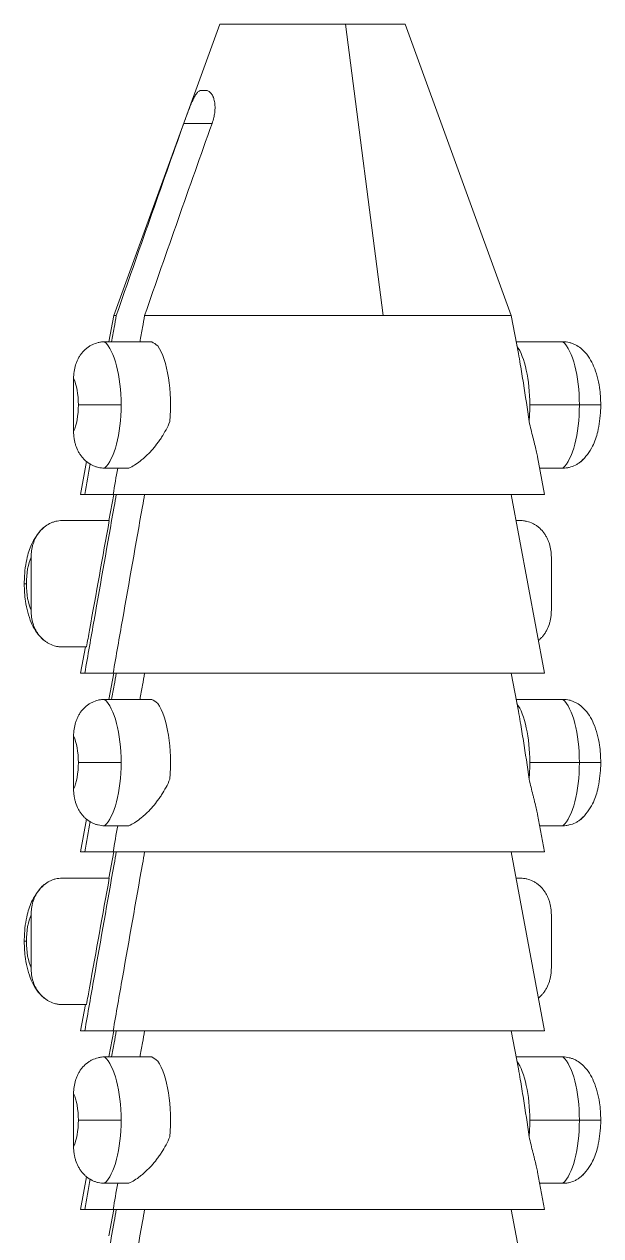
# Model space of a CAD drawing. Header units: millimetres. Extents: x 2433 to 4809, y -10272 to -6912.
# Drawn here: x 3172.56 to 3181.26, y -7161.24 to -7142.94 of the extents above; entities that cross this region are included whole.
import ezdxf

# ---------------------------------------------------------------- set-up
doc = ezdxf.new("R2010")
doc.units = ezdxf.units.MM

msp = doc.modelspace()

# ---------------------------------------------------------------- linework, layer by layer
at = {"linetype": 'Continuous', "lineweight": 18, "extrusion": (-1.22465e-16, -1, 0)}
for p, q in [((3175.507, -7142.942), (3173.907, -7147.342)), ((3177.405, -7142.942), (3175.507, -7142.942)), ((3177.405, -7142.942), (3178.307, -7142.942)), ((3179.907, -7147.342), (3178.307, -7142.942)), ((3175.226, -7143.942), (3175.297, -7143.942)), ((3173.907, -7147.342), (3173.833, -7147.738)), ((3173.946, -7147.342), (3173.907, -7147.342)), ((3177.975, -7147.342), (3174.374, -7147.342)), ((3177.975, -7147.342), (3179.907, -7147.342)), ((3180.013, -7147.917), (3179.907, -7147.342)), ((3173.77, -7147.738), (3174.481, -7147.738)), ((3180.685, -7147.738), (3179.98, -7147.738)), ((3173.302, -7149.092), (3173.302, -7148.292)), ((3173.499, -7149.547), (3173.407, -7150.042)), ((3180.407, -7150.042), (3180.302, -7149.476)), ((3173.77, -7149.646), (3174.137, -7149.646)), ((3180.685, -7149.646), (3180.333, -7149.646)), ((3173.471, -7150.042), (3173.407, -7150.042)), ((3173.471, -7150.042), (3173.898, -7150.042)), ((3173.907, -7150.042), (3173.833, -7150.438)), ((3180.407, -7150.042), (3173.898, -7150.042)), ((3180.407, -7152.742), (3179.907, -7150.042)), ((3173.129, -7150.438), (3173.84, -7150.438)), ((3180.044, -7150.438), (3179.98, -7150.438)), ((3172.662, -7150.992), (3172.662, -7151.792)), ((3180.511, -7150.992), (3180.511, -7151.792)), ((3173.129, -7152.346), (3173.497, -7152.346)), ((3173.48, -7152.346), (3173.407, -7152.742)), ((3173.471, -7152.742), (3173.407, -7152.742)), ((3173.471, -7152.742), (3173.898, -7152.742)), ((3173.907, -7152.742), (3173.833, -7153.138)), ((3180.407, -7152.742), (3173.898, -7152.742)), ((3180.013, -7153.317), (3179.907, -7152.742)), ((3173.77, -7153.138), (3174.481, -7153.138)), ((3180.685, -7153.138), (3179.98, -7153.138)), ((3173.302, -7154.492), (3173.302, -7153.692)), ((3173.499, -7154.947), (3173.407, -7155.442)), ((3180.407, -7155.442), (3180.302, -7154.876)), ((3173.77, -7155.046), (3174.137, -7155.046)), ((3180.685, -7155.046), (3180.333, -7155.046)), ((3173.471, -7155.442), (3173.407, -7155.442)), ((3173.471, -7155.442), (3173.898, -7155.442)), ((3173.907, -7155.442), (3173.833, -7155.838)), ((3180.407, -7155.442), (3173.898, -7155.442)), ((3180.407, -7158.142), (3179.907, -7155.442)), ((3173.129, -7155.838), (3173.84, -7155.838)), ((3180.044, -7155.838), (3179.98, -7155.838)), ((3172.662, -7156.392), (3172.662, -7157.192)), ((3180.511, -7156.392), (3180.511, -7157.192)), ((3173.129, -7157.746), (3173.497, -7157.746)), ((3173.48, -7157.746), (3173.407, -7158.142)), ((3173.471, -7158.142), (3173.407, -7158.142)), ((3173.471, -7158.142), (3173.898, -7158.142)), ((3173.907, -7158.142), (3173.833, -7158.538)), ((3180.407, -7158.142), (3173.898, -7158.142)), ((3180.013, -7158.717), (3179.907, -7158.142)), ((3173.77, -7158.538), (3174.481, -7158.538)), ((3180.685, -7158.538), (3179.98, -7158.538)), ((3173.302, -7159.892), (3173.302, -7159.092)), ((3180.407, -7160.842), (3180.302, -7160.276)), ((3173.499, -7160.347), (3173.407, -7160.842)), ((3173.77, -7160.446), (3174.137, -7160.446)), ((3180.685, -7160.446), (3180.333, -7160.446)), ((3173.471, -7160.842), (3173.407, -7160.842)), ((3173.471, -7160.842), (3173.898, -7160.842)), ((3173.907, -7160.842), (3173.833, -7161.238)), ((3180.407, -7160.842), (3173.898, -7160.842)), ((3180.407, -7163.542), (3179.907, -7160.842))]:
    msp.add_line(p, q, dxfattribs=at)
at = {"linetype": 'Continuous', "lineweight": 13, "extrusion": (-1.22465e-16, -1, 0)}
for p, q in [((3177.405, -7142.942), (3177.975, -7147.342)), ((3174.964, -7144.442), (3175.391, -7144.442)), ((3174.019, -7148.692), (3173.374, -7148.692)), ((3180.934, -7148.692), (3180.186, -7148.692)), ((3180.934, -7148.692), (3181.256, -7148.692)), ((3172.558, -7151.392), (3172.59, -7151.392)), ((3174.019, -7154.092), (3173.374, -7154.092)), ((3180.934, -7154.092), (3180.186, -7154.092)), ((3180.934, -7154.092), (3181.256, -7154.092)), ((3172.558, -7156.792), (3172.59, -7156.792)), ((3174.019, -7159.492), (3173.374, -7159.492)), ((3180.934, -7159.492), (3180.186, -7159.492)), ((3180.934, -7159.492), (3181.256, -7159.492))]:
    msp.add_line(p, q, dxfattribs=at)
at = {"linetype": 'Continuous', "lineweight": 13}
for centre, major_axis, start_param, end_param in [((3173.663, -7148.692), (0, 1), 4.712389, 5.978493), ((3180.578, -7148.692), (0, -1), 1.570796, 2.8369), ((3173.196, -7148.692), (0, -0.5), 1.570796, 2.498092), ((3173.196, -7148.692), (0, -0.5), 0.643501, 1.570796), ((3173.663, -7148.692), (0, 1), 3.446285, 4.712389), ((3180.578, -7148.692), (0, -1), 0.304693, 1.570796), ((3172.768, -7151.392), (0, -0.5), 3.785094, 4.712389), ((3172.768, -7151.392), (0, -0.5), 4.712389, 5.639684), ((3173.663, -7154.092), (0, 1), 4.712389, 5.978493), ((3180.578, -7154.092), (0, -1), 1.570796, 2.8369), ((3173.196, -7154.092), (0, -0.5), 1.570796, 2.498092), ((3173.196, -7154.092), (0, -0.5), 0.643501, 1.570796), ((3173.663, -7154.092), (0, 1), 3.446285, 4.712389), ((3180.578, -7154.092), (0, -1), 0.304693, 1.570796), ((3172.768, -7156.792), (0, -0.5), 3.785094, 4.712389), ((3172.768, -7156.792), (0, -0.5), 4.712389, 5.639684), ((3173.663, -7159.492), (0, 1), 4.712389, 5.978493), ((3180.578, -7159.492), (0, -1), 1.570796, 2.8369), ((3173.196, -7159.492), (0, -0.5), 1.570796, 2.498092), ((3173.196, -7159.492), (0, -0.5), 0.643501, 1.570796), ((3173.663, -7159.492), (0, 1), 3.446285, 4.712389), ((3180.578, -7159.492), (0, -1), 0.304693, 1.570796)]:
    msp.add_ellipse(centre, major_axis=major_axis, ratio=0.355976, start_param=start_param, end_param=end_param, dxfattribs=at)
at = {"linetype": 'Continuous', "lineweight": 18}
for centre, start_param, end_param in [((3174.41, -7148.692), 4.457766, 5.814651), ((3179.83, -7148.692), 4.712389, 5.814651), ((3179.83, -7148.692), 4.457766, 4.712389), ((3174.41, -7154.092), 4.457766, 5.814651), ((3179.83, -7154.092), 4.712389, 5.814651), ((3179.83, -7154.092), 4.457766, 4.712389), ((3174.41, -7159.492), 4.457766, 5.814651), ((3179.83, -7159.492), 4.712389, 5.814651), ((3179.83, -7159.492), 4.457766, 4.712389)]:
    msp.add_ellipse(centre, major_axis=(0, 1), ratio=0.355976, start_param=start_param, end_param=end_param, dxfattribs=at)
for points, knots in [([(3174.964, -7144.442), (3174.975, -7144.411), (3174.986, -7144.38), (3175.003, -7144.333), (3175.009, -7144.318), (3175.021, -7144.287), (3175.026, -7144.272), (3175.044, -7144.227), (3175.055, -7144.198), (3175.072, -7144.157), (3175.077, -7144.143), (3175.088, -7144.117), (3175.094, -7144.105), (3175.11, -7144.07), (3175.121, -7144.048), (3175.134, -7144.025), (3175.137, -7144.02), (3175.142, -7144.011), (3175.15, -7143.999), (3175.163, -7143.981), (3175.174, -7143.97), (3175.184, -7143.96), (3175.19, -7143.956), (3175.205, -7143.946), (3175.216, -7143.942), (3175.226, -7143.942)], [0, 0, 0, 0, 0.125, 0.125, 0.1875, 0.1875, 0.25, 0.25, 0.375, 0.375, 0.4375, 0.4375, 0.5, 0.5, 0.625, 0.625, 0.65625, 0.65625, 0.6875, 0.75, 0.8125, 0.8125, 0.875, 0.875, 1, 1, 1, 1]), ([(3175.297, -7143.942), (3175.311, -7143.942), (3175.324, -7143.946), (3175.343, -7143.956), (3175.349, -7143.96), (3175.361, -7143.969), (3175.367, -7143.975), (3175.384, -7143.994), (3175.394, -7144.01), (3175.405, -7144.034), (3175.408, -7144.038), (3175.412, -7144.048), (3175.414, -7144.054), (3175.419, -7144.07), (3175.422, -7144.081), (3175.431, -7144.116), (3175.434, -7144.142), (3175.437, -7144.198), (3175.437, -7144.226), (3175.432, -7144.271), (3175.43, -7144.286), (3175.425, -7144.317), (3175.422, -7144.333), (3175.411, -7144.38), (3175.402, -7144.411), (3175.391, -7144.442)], [0, 0, 0, 0, 0.125, 0.125, 0.1875, 0.1875, 0.25, 0.25, 0.375, 0.375, 0.40625, 0.40625, 0.4375, 0.4375, 0.5, 0.5, 0.625, 0.625, 0.75, 0.75, 0.8125, 0.8125, 0.875, 0.875, 1, 1, 1, 1]), ([(3174.964, -7144.442), (3174.792, -7144.925), (3174.621, -7145.408), (3174.283, -7146.375), (3174.114, -7146.858), (3173.946, -7147.342)], [0, 0, 0, 0, 0.5, 0.5, 1, 1, 1, 1]), ([(3175.391, -7144.442), (3175.219, -7144.925), (3175.048, -7145.408), (3174.71, -7146.375), (3174.541, -7146.858), (3174.374, -7147.342)], [0, 0, 0, 0, 0.5, 0.5, 1, 1, 1, 1]), ([(3173.946, -7147.342), (3173.936, -7147.403), (3173.925, -7147.464), (3173.902, -7147.596), (3173.889, -7147.667), (3173.876, -7147.738)], [0, 0, 0, 0, 0.459752, 0.459752, 1, 1, 1, 1]), ([(3174.374, -7147.342), (3174.363, -7147.403), (3174.352, -7147.464), (3174.329, -7147.596), (3174.316, -7147.667), (3174.304, -7147.738)], [0, 0, 0, 0, 0.459752, 0.459752, 1, 1, 1, 1]), ([(3173.302, -7148.292), (3173.302, -7148.223), (3173.311, -7148.154), (3173.337, -7148.072), (3173.343, -7148.056), (3173.356, -7148.024), (3173.37, -7147.993), (3173.387, -7147.964), (3173.401, -7147.942), (3173.406, -7147.935), (3173.416, -7147.922), (3173.421, -7147.915), (3173.448, -7147.882), (3173.472, -7147.858), (3173.51, -7147.827), (3173.524, -7147.817), (3173.544, -7147.803), (3173.552, -7147.799), (3173.566, -7147.791), (3173.573, -7147.787), (3173.61, -7147.769), (3173.641, -7147.758), (3173.688, -7147.746), (3173.704, -7147.743), (3173.737, -7147.739), (3173.753, -7147.738), (3173.77, -7147.738)], [0, 0, 0, 0, 0.25, 0.25, 0.3125, 0.3125, 0.375, 0.4375, 0.4375, 0.46875, 0.46875, 0.5, 0.5, 0.625, 0.625, 0.6875, 0.6875, 0.71875, 0.71875, 0.75, 0.75, 0.875, 0.875, 0.9375, 0.9375, 1, 1, 1, 1]), ([(3180.685, -7147.738), (3180.718, -7147.738), (3180.75, -7147.742), (3180.797, -7147.753), (3180.813, -7147.758), (3180.843, -7147.769), (3180.859, -7147.776), (3180.903, -7147.798), (3180.93, -7147.815), (3180.959, -7147.839), (3180.962, -7147.841), (3180.965, -7147.844)], [0, 0, 0, 0, 0.321117, 0.321117, 0.481676, 0.481676, 0.642235, 0.642235, 0.963352, 0.963352, 1, 1, 1, 1]), ([(3181.256, -7148.692), (3181.256, -7148.601), (3181.241, -7148.395), (3181.169, -7148.114), (3181.054, -7147.926), (3180.971, -7147.848), (3180.956, -7147.835)], [0, 0, 0, 0, 0.265683, 0.628412, 0.938194, 1, 1, 1, 1]), ([(3180.013, -7147.914), (3180.023, -7147.969), (3180.033, -7148.024), (3180.059, -7148.174), (3180.074, -7148.269), (3180.12, -7148.555), (3180.148, -7148.749), (3180.175, -7148.944)], [0, 0, 0, 0, 0.164651, 0.164651, 0.4431, 0.4431, 1, 1, 1, 1]), ([(3180.956, -7149.55), (3181.03, -7149.479), (3181.136, -7149.339), (3181.224, -7149.076), (3181.253, -7148.856), (3181.256, -7148.718), (3181.256, -7148.692)], [0, 0, 0, 0, 0.327084, 0.583022, 0.924325, 1, 1, 1, 1]), ([(3174.755, -7148.944), (3174.737, -7148.986), (3174.718, -7149.027), (3174.676, -7149.105), (3174.654, -7149.143), (3174.618, -7149.198), (3174.606, -7149.215), (3174.581, -7149.251), (3174.568, -7149.268), (3174.53, -7149.319), (3174.503, -7149.35), (3174.449, -7149.411), (3174.421, -7149.439), (3174.379, -7149.478), (3174.364, -7149.491), (3174.336, -7149.516), (3174.321, -7149.528), (3174.278, -7149.562), (3174.25, -7149.582), (3174.193, -7149.618), (3174.165, -7149.633), (3174.137, -7149.646)], [0, 0, 0, 0, 0.125, 0.125, 0.25, 0.25, 0.3125, 0.3125, 0.375, 0.375, 0.5, 0.5, 0.625, 0.625, 0.6875, 0.6875, 0.75, 0.75, 0.875, 0.875, 1, 1, 1, 1]), ([(3180.175, -7148.944), (3180.185, -7148.986), (3180.195, -7149.027), (3180.214, -7149.105), (3180.223, -7149.143), (3180.237, -7149.198), (3180.242, -7149.215), (3180.25, -7149.251), (3180.255, -7149.268), (3180.267, -7149.319), (3180.275, -7149.35), (3180.288, -7149.411), (3180.295, -7149.439), (3180.301, -7149.471), (3180.302, -7149.477), (3180.303, -7149.482)], [0, 0, 0, 0, 0.191612, 0.191612, 0.383225, 0.383225, 0.479031, 0.479031, 0.574837, 0.574837, 0.766449, 0.766449, 0.958061, 0.958061, 1, 1, 1, 1]), ([(3173.77, -7149.646), (3173.737, -7149.646), (3173.705, -7149.643), (3173.657, -7149.631), (3173.642, -7149.627), (3173.611, -7149.615), (3173.596, -7149.609), (3173.552, -7149.587), (3173.524, -7149.569), (3173.492, -7149.543), (3173.485, -7149.538), (3173.473, -7149.526), (3173.455, -7149.509), (3173.427, -7149.478), (3173.407, -7149.451), (3173.388, -7149.422), (3173.379, -7149.407), (3173.355, -7149.362), (3173.342, -7149.33), (3173.327, -7149.281), (3173.322, -7149.264), (3173.315, -7149.23), (3173.312, -7149.213), (3173.305, -7149.162), (3173.302, -7149.127), (3173.302, -7149.092)], [0, 0, 0, 0, 0.125, 0.125, 0.1875, 0.1875, 0.25, 0.25, 0.375, 0.375, 0.40625, 0.40625, 0.4375, 0.5, 0.5625, 0.5625, 0.625, 0.625, 0.75, 0.75, 0.8125, 0.8125, 0.875, 0.875, 1, 1, 1, 1]), ([(3180.996, -7149.512), (3180.983, -7149.525), (3180.971, -7149.537), (3180.944, -7149.558), (3180.931, -7149.568), (3180.91, -7149.581), (3180.903, -7149.586), (3180.888, -7149.594), (3180.881, -7149.598), (3180.844, -7149.616), (3180.814, -7149.627), (3180.766, -7149.639), (3180.75, -7149.642), (3180.718, -7149.645), (3180.701, -7149.646), (3180.685, -7149.646)], [0, 0, 0, 0, 0.148816, 0.148816, 0.29068, 0.29068, 0.361612, 0.361612, 0.432544, 0.432544, 0.716272, 0.716272, 0.858136, 0.858136, 1, 1, 1, 1]), ([(3173.946, -7150.042), (3173.936, -7150.103), (3173.925, -7150.164), (3173.813, -7150.796), (3173.713, -7151.368), (3173.565, -7152.207), (3173.518, -7152.475), (3173.471, -7152.742)], [0, 0, 0, 0, 0.067447, 0.067447, 0.702741, 0.702741, 1, 1, 1, 1]), ([(3174.374, -7150.042), (3174.363, -7150.103), (3174.352, -7150.164), (3174.24, -7150.796), (3174.14, -7151.368), (3173.992, -7152.207), (3173.945, -7152.475), (3173.898, -7152.742)], [0, 0, 0, 0, 0.067447, 0.067447, 0.702741, 0.702741, 1, 1, 1, 1]), ([(3173.129, -7150.438), (3173.096, -7150.438), (3173.064, -7150.442), (3173.017, -7150.453), (3173.001, -7150.458), (3172.97, -7150.469), (3172.955, -7150.476), (3172.911, -7150.498), (3172.883, -7150.515), (3172.851, -7150.542), (3172.844, -7150.547), (3172.832, -7150.558), (3172.814, -7150.576), (3172.786, -7150.607), (3172.766, -7150.634), (3172.747, -7150.663), (3172.738, -7150.677), (3172.715, -7150.723), (3172.702, -7150.754), (3172.686, -7150.804), (3172.682, -7150.821), (3172.674, -7150.855), (3172.671, -7150.872), (3172.664, -7150.923), (3172.662, -7150.958), (3172.662, -7150.992)], [0, 0, 0, 0, 0.125, 0.125, 0.1875, 0.1875, 0.25, 0.25, 0.375, 0.375, 0.40625, 0.40625, 0.4375, 0.5, 0.5625, 0.5625, 0.625, 0.625, 0.75, 0.75, 0.8125, 0.8125, 0.875, 0.875, 1, 1, 1, 1]), ([(3173.84, -7150.438), (3173.741, -7150.989), (3173.641, -7151.541), (3173.527, -7152.177), (3173.512, -7152.261), (3173.497, -7152.346)], [0, 0, 0, 0, 0.866606, 0.866606, 1, 1, 1, 1]), ([(3180.511, -7150.992), (3180.511, -7150.923), (3180.503, -7150.854), (3180.477, -7150.772), (3180.471, -7150.756), (3180.458, -7150.724), (3180.443, -7150.693), (3180.426, -7150.664), (3180.412, -7150.642), (3180.407, -7150.635), (3180.397, -7150.622), (3180.392, -7150.615), (3180.366, -7150.582), (3180.342, -7150.558), (3180.303, -7150.527), (3180.29, -7150.517), (3180.269, -7150.503), (3180.262, -7150.499), (3180.248, -7150.491), (3180.24, -7150.487), (3180.204, -7150.469), (3180.173, -7150.458), (3180.125, -7150.446), (3180.109, -7150.443), (3180.077, -7150.439), (3180.06, -7150.438), (3180.044, -7150.438)], [0, 0, 0, 0, 0.25, 0.25, 0.3125, 0.3125, 0.375, 0.4375, 0.4375, 0.46875, 0.46875, 0.5, 0.5, 0.625, 0.625, 0.6875, 0.6875, 0.71875, 0.71875, 0.75, 0.75, 0.875, 0.875, 0.9375, 0.9375, 1, 1, 1, 1]), ([(3172.857, -7150.535), (3172.784, -7150.606), (3172.677, -7150.746), (3172.59, -7151.009), (3172.56, -7151.229), (3172.558, -7151.367), (3172.558, -7151.392)], [0, 0, 0, 0, 0.327084, 0.583022, 0.924325, 1, 1, 1, 1]), ([(3172.558, -7151.392), (3172.557, -7151.483), (3172.573, -7151.69), (3172.644, -7151.971), (3172.76, -7152.159), (3172.843, -7152.237), (3172.857, -7152.25)], [0, 0, 0, 0, 0.265683, 0.628412, 0.938194, 1, 1, 1, 1]), ([(3172.662, -7151.792), (3172.662, -7151.862), (3172.67, -7151.93), (3172.696, -7152.013), (3172.702, -7152.029), (3172.715, -7152.061), (3172.729, -7152.092), (3172.747, -7152.121), (3172.761, -7152.143), (3172.765, -7152.15), (3172.775, -7152.163), (3172.781, -7152.17), (3172.807, -7152.203), (3172.831, -7152.227), (3172.869, -7152.258), (3172.883, -7152.268), (3172.904, -7152.281), (3172.911, -7152.286), (3172.925, -7152.294), (3172.933, -7152.298), (3172.969, -7152.316), (3173, -7152.327), (3173.047, -7152.339), (3173.064, -7152.342), (3173.096, -7152.345), (3173.112, -7152.346), (3173.129, -7152.346)], [0, 0, 0, 0, 0.25, 0.25, 0.3125, 0.3125, 0.375, 0.4375, 0.4375, 0.46875, 0.46875, 0.5, 0.5, 0.625, 0.625, 0.6875, 0.6875, 0.71875, 0.71875, 0.75, 0.75, 0.875, 0.875, 0.9375, 0.9375, 1, 1, 1, 1]), ([(3180.316, -7152.248), (3180.322, -7152.243), (3180.329, -7152.237), (3180.341, -7152.226), (3180.359, -7152.209), (3180.387, -7152.178), (3180.407, -7152.151), (3180.426, -7152.122), (3180.434, -7152.107), (3180.458, -7152.062), (3180.471, -7152.03), (3180.487, -7151.981), (3180.491, -7151.964), (3180.499, -7151.93), (3180.502, -7151.913), (3180.509, -7151.862), (3180.511, -7151.827), (3180.511, -7151.792)], [0, 0, 0, 0, 0.048883, 0.048883, 0.098942, 0.199059, 0.299177, 0.299177, 0.399294, 0.399294, 0.59953, 0.59953, 0.699647, 0.699647, 0.799765, 0.799765, 1, 1, 1, 1]), ([(3173.946, -7152.742), (3173.936, -7152.803), (3173.925, -7152.864), (3173.902, -7152.996), (3173.889, -7153.067), (3173.876, -7153.138)], [0, 0, 0, 0, 0.459752, 0.459752, 1, 1, 1, 1]), ([(3174.374, -7152.742), (3174.363, -7152.803), (3174.352, -7152.864), (3174.329, -7152.996), (3174.316, -7153.067), (3174.304, -7153.138)], [0, 0, 0, 0, 0.459752, 0.459752, 1, 1, 1, 1]), ([(3173.302, -7153.692), (3173.302, -7153.623), (3173.311, -7153.554), (3173.337, -7153.472), (3173.343, -7153.456), (3173.356, -7153.424), (3173.37, -7153.393), (3173.387, -7153.364), (3173.401, -7153.342), (3173.406, -7153.335), (3173.416, -7153.322), (3173.421, -7153.315), (3173.448, -7153.282), (3173.472, -7153.258), (3173.51, -7153.227), (3173.524, -7153.217), (3173.544, -7153.203), (3173.552, -7153.199), (3173.566, -7153.191), (3173.573, -7153.187), (3173.61, -7153.169), (3173.641, -7153.158), (3173.688, -7153.146), (3173.704, -7153.143), (3173.737, -7153.139), (3173.753, -7153.138), (3173.77, -7153.138)], [0, 0, 0, 0, 0.25, 0.25, 0.3125, 0.3125, 0.375, 0.4375, 0.4375, 0.46875, 0.46875, 0.5, 0.5, 0.625, 0.625, 0.6875, 0.6875, 0.71875, 0.71875, 0.75, 0.75, 0.875, 0.875, 0.9375, 0.9375, 1, 1, 1, 1]), ([(3180.685, -7153.138), (3180.718, -7153.138), (3180.75, -7153.142), (3180.797, -7153.153), (3180.813, -7153.158), (3180.843, -7153.169), (3180.859, -7153.176), (3180.903, -7153.198), (3180.93, -7153.215), (3180.959, -7153.239), (3180.962, -7153.241), (3180.965, -7153.244)], [0, 0, 0, 0, 0.321117, 0.321117, 0.481676, 0.481676, 0.642235, 0.642235, 0.963352, 0.963352, 1, 1, 1, 1]), ([(3180.013, -7153.314), (3180.023, -7153.369), (3180.033, -7153.424), (3180.059, -7153.574), (3180.074, -7153.669), (3180.12, -7153.955), (3180.148, -7154.149), (3180.175, -7154.344)], [0, 0, 0, 0, 0.164651, 0.164651, 0.4431, 0.4431, 1, 1, 1, 1]), ([(3181.256, -7154.092), (3181.256, -7154.001), (3181.241, -7153.795), (3181.169, -7153.514), (3181.054, -7153.326), (3180.971, -7153.248), (3180.956, -7153.235)], [0, 0, 0, 0, 0.265683, 0.628412, 0.938194, 1, 1, 1, 1]), ([(3180.956, -7154.95), (3181.03, -7154.879), (3181.136, -7154.739), (3181.224, -7154.476), (3181.253, -7154.256), (3181.256, -7154.118), (3181.256, -7154.092)], [0, 0, 0, 0, 0.327084, 0.583022, 0.924325, 1, 1, 1, 1]), ([(3174.755, -7154.344), (3174.737, -7154.386), (3174.718, -7154.427), (3174.676, -7154.505), (3174.654, -7154.543), (3174.618, -7154.598), (3174.606, -7154.615), (3174.581, -7154.651), (3174.568, -7154.668), (3174.53, -7154.719), (3174.503, -7154.75), (3174.449, -7154.811), (3174.421, -7154.839), (3174.379, -7154.878), (3174.364, -7154.891), (3174.336, -7154.916), (3174.321, -7154.928), (3174.278, -7154.962), (3174.25, -7154.982), (3174.193, -7155.018), (3174.165, -7155.033), (3174.137, -7155.046)], [0, 0, 0, 0, 0.125, 0.125, 0.25, 0.25, 0.3125, 0.3125, 0.375, 0.375, 0.5, 0.5, 0.625, 0.625, 0.6875, 0.6875, 0.75, 0.75, 0.875, 0.875, 1, 1, 1, 1]), ([(3180.175, -7154.344), (3180.185, -7154.386), (3180.195, -7154.427), (3180.214, -7154.505), (3180.223, -7154.543), (3180.237, -7154.598), (3180.242, -7154.615), (3180.25, -7154.651), (3180.255, -7154.668), (3180.267, -7154.719), (3180.275, -7154.75), (3180.288, -7154.811), (3180.295, -7154.839), (3180.301, -7154.871), (3180.302, -7154.877), (3180.303, -7154.882)], [0, 0, 0, 0, 0.191612, 0.191612, 0.383225, 0.383225, 0.479031, 0.479031, 0.574837, 0.574837, 0.766449, 0.766449, 0.958061, 0.958061, 1, 1, 1, 1]), ([(3173.77, -7155.046), (3173.737, -7155.046), (3173.705, -7155.043), (3173.657, -7155.031), (3173.642, -7155.027), (3173.611, -7155.015), (3173.596, -7155.009), (3173.552, -7154.987), (3173.524, -7154.969), (3173.492, -7154.943), (3173.485, -7154.938), (3173.473, -7154.926), (3173.455, -7154.909), (3173.427, -7154.878), (3173.407, -7154.851), (3173.388, -7154.822), (3173.379, -7154.807), (3173.355, -7154.762), (3173.342, -7154.73), (3173.327, -7154.681), (3173.322, -7154.664), (3173.315, -7154.63), (3173.312, -7154.613), (3173.305, -7154.562), (3173.302, -7154.527), (3173.302, -7154.492)], [0, 0, 0, 0, 0.125, 0.125, 0.1875, 0.1875, 0.25, 0.25, 0.375, 0.375, 0.40625, 0.40625, 0.4375, 0.5, 0.5625, 0.5625, 0.625, 0.625, 0.75, 0.75, 0.8125, 0.8125, 0.875, 0.875, 1, 1, 1, 1]), ([(3180.996, -7154.912), (3180.983, -7154.925), (3180.971, -7154.937), (3180.944, -7154.958), (3180.931, -7154.968), (3180.91, -7154.981), (3180.903, -7154.986), (3180.888, -7154.994), (3180.881, -7154.998), (3180.844, -7155.016), (3180.814, -7155.027), (3180.766, -7155.039), (3180.75, -7155.042), (3180.718, -7155.045), (3180.701, -7155.046), (3180.685, -7155.046)], [0, 0, 0, 0, 0.148816, 0.148816, 0.29068, 0.29068, 0.361612, 0.361612, 0.432544, 0.432544, 0.716272, 0.716272, 0.858136, 0.858136, 1, 1, 1, 1]), ([(3173.946, -7155.442), (3173.936, -7155.503), (3173.925, -7155.564), (3173.813, -7156.196), (3173.713, -7156.768), (3173.565, -7157.607), (3173.518, -7157.875), (3173.471, -7158.142)], [0, 0, 0, 0, 0.067447, 0.067447, 0.702741, 0.702741, 1, 1, 1, 1]), ([(3174.374, -7155.442), (3174.363, -7155.503), (3174.352, -7155.564), (3174.24, -7156.196), (3174.14, -7156.768), (3173.992, -7157.607), (3173.945, -7157.875), (3173.898, -7158.142)], [0, 0, 0, 0, 0.067447, 0.067447, 0.702741, 0.702741, 1, 1, 1, 1]), ([(3172.857, -7155.935), (3172.784, -7156.006), (3172.677, -7156.146), (3172.59, -7156.409), (3172.56, -7156.629), (3172.558, -7156.767), (3172.558, -7156.792)], [0, 0, 0, 0, 0.327084, 0.583022, 0.924325, 1, 1, 1, 1]), ([(3173.129, -7155.838), (3173.096, -7155.838), (3173.064, -7155.842), (3173.017, -7155.853), (3173.001, -7155.858), (3172.97, -7155.869), (3172.955, -7155.876), (3172.911, -7155.898), (3172.883, -7155.915), (3172.851, -7155.942), (3172.844, -7155.947), (3172.832, -7155.958), (3172.814, -7155.976), (3172.786, -7156.007), (3172.766, -7156.034), (3172.747, -7156.063), (3172.738, -7156.077), (3172.715, -7156.123), (3172.702, -7156.154), (3172.686, -7156.204), (3172.682, -7156.221), (3172.674, -7156.255), (3172.671, -7156.272), (3172.664, -7156.323), (3172.662, -7156.358), (3172.662, -7156.392)], [0, 0, 0, 0, 0.125, 0.125, 0.1875, 0.1875, 0.25, 0.25, 0.375, 0.375, 0.40625, 0.40625, 0.4375, 0.5, 0.5625, 0.5625, 0.625, 0.625, 0.75, 0.75, 0.8125, 0.8125, 0.875, 0.875, 1, 1, 1, 1]), ([(3173.84, -7155.838), (3173.741, -7156.389), (3173.641, -7156.941), (3173.527, -7157.577), (3173.512, -7157.661), (3173.497, -7157.746)], [0, 0, 0, 0, 0.866606, 0.866606, 1, 1, 1, 1]), ([(3180.511, -7156.392), (3180.511, -7156.323), (3180.503, -7156.254), (3180.477, -7156.172), (3180.471, -7156.156), (3180.458, -7156.124), (3180.443, -7156.093), (3180.426, -7156.064), (3180.412, -7156.042), (3180.407, -7156.035), (3180.397, -7156.022), (3180.392, -7156.015), (3180.366, -7155.982), (3180.342, -7155.958), (3180.303, -7155.927), (3180.29, -7155.917), (3180.269, -7155.903), (3180.262, -7155.899), (3180.248, -7155.891), (3180.24, -7155.887), (3180.204, -7155.869), (3180.173, -7155.858), (3180.125, -7155.846), (3180.109, -7155.843), (3180.077, -7155.839), (3180.06, -7155.838), (3180.044, -7155.838)], [0, 0, 0, 0, 0.25, 0.25, 0.3125, 0.3125, 0.375, 0.4375, 0.4375, 0.46875, 0.46875, 0.5, 0.5, 0.625, 0.625, 0.6875, 0.6875, 0.71875, 0.71875, 0.75, 0.75, 0.875, 0.875, 0.9375, 0.9375, 1, 1, 1, 1]), ([(3172.558, -7156.792), (3172.557, -7156.883), (3172.573, -7157.09), (3172.644, -7157.371), (3172.76, -7157.559), (3172.843, -7157.637), (3172.857, -7157.65)], [0, 0, 0, 0, 0.265683, 0.628412, 0.938194, 1, 1, 1, 1]), ([(3172.662, -7157.192), (3172.662, -7157.262), (3172.67, -7157.33), (3172.696, -7157.413), (3172.702, -7157.429), (3172.715, -7157.461), (3172.729, -7157.492), (3172.747, -7157.521), (3172.761, -7157.543), (3172.765, -7157.55), (3172.775, -7157.563), (3172.781, -7157.57), (3172.807, -7157.603), (3172.831, -7157.627), (3172.869, -7157.658), (3172.883, -7157.668), (3172.904, -7157.681), (3172.911, -7157.686), (3172.925, -7157.694), (3172.933, -7157.698), (3172.969, -7157.716), (3173, -7157.727), (3173.047, -7157.739), (3173.064, -7157.742), (3173.096, -7157.745), (3173.112, -7157.746), (3173.129, -7157.746)], [0, 0, 0, 0, 0.25, 0.25, 0.3125, 0.3125, 0.375, 0.4375, 0.4375, 0.46875, 0.46875, 0.5, 0.5, 0.625, 0.625, 0.6875, 0.6875, 0.71875, 0.71875, 0.75, 0.75, 0.875, 0.875, 0.9375, 0.9375, 1, 1, 1, 1]), ([(3180.316, -7157.648), (3180.322, -7157.643), (3180.329, -7157.637), (3180.341, -7157.626), (3180.359, -7157.609), (3180.387, -7157.578), (3180.407, -7157.551), (3180.426, -7157.522), (3180.434, -7157.507), (3180.458, -7157.462), (3180.471, -7157.43), (3180.487, -7157.381), (3180.491, -7157.364), (3180.499, -7157.33), (3180.502, -7157.313), (3180.509, -7157.262), (3180.511, -7157.227), (3180.511, -7157.192)], [0, 0, 0, 0, 0.048883, 0.048883, 0.098942, 0.199059, 0.299177, 0.299177, 0.399294, 0.399294, 0.59953, 0.59953, 0.699647, 0.699647, 0.799765, 0.799765, 1, 1, 1, 1]), ([(3173.946, -7158.142), (3173.936, -7158.203), (3173.925, -7158.264), (3173.902, -7158.396), (3173.889, -7158.467), (3173.876, -7158.538)], [0, 0, 0, 0, 0.459752, 0.459752, 1, 1, 1, 1]), ([(3174.374, -7158.142), (3174.363, -7158.203), (3174.352, -7158.264), (3174.329, -7158.396), (3174.316, -7158.467), (3174.304, -7158.538)], [0, 0, 0, 0, 0.459752, 0.459752, 1, 1, 1, 1]), ([(3173.302, -7159.092), (3173.302, -7159.023), (3173.311, -7158.954), (3173.337, -7158.872), (3173.343, -7158.856), (3173.356, -7158.824), (3173.37, -7158.793), (3173.387, -7158.764), (3173.401, -7158.742), (3173.406, -7158.735), (3173.416, -7158.722), (3173.421, -7158.715), (3173.448, -7158.682), (3173.472, -7158.658), (3173.51, -7158.627), (3173.524, -7158.617), (3173.544, -7158.603), (3173.552, -7158.599), (3173.566, -7158.591), (3173.573, -7158.587), (3173.61, -7158.569), (3173.641, -7158.558), (3173.688, -7158.546), (3173.704, -7158.543), (3173.737, -7158.539), (3173.753, -7158.538), (3173.77, -7158.538)], [0, 0, 0, 0, 0.25, 0.25, 0.3125, 0.3125, 0.375, 0.4375, 0.4375, 0.46875, 0.46875, 0.5, 0.5, 0.625, 0.625, 0.6875, 0.6875, 0.71875, 0.71875, 0.75, 0.75, 0.875, 0.875, 0.9375, 0.9375, 1, 1, 1, 1]), ([(3180.685, -7158.538), (3180.718, -7158.538), (3180.75, -7158.542), (3180.797, -7158.553), (3180.813, -7158.558), (3180.843, -7158.569), (3180.859, -7158.576), (3180.903, -7158.598), (3180.93, -7158.615), (3180.959, -7158.639), (3180.962, -7158.641), (3180.965, -7158.644)], [0, 0, 0, 0, 0.321117, 0.321117, 0.481676, 0.481676, 0.642235, 0.642235, 0.963352, 0.963352, 1, 1, 1, 1]), ([(3181.256, -7159.492), (3181.256, -7159.401), (3181.241, -7159.195), (3181.169, -7158.914), (3181.054, -7158.726), (3180.971, -7158.648), (3180.956, -7158.635)], [0, 0, 0, 0, 0.265683, 0.628412, 0.938194, 1, 1, 1, 1]), ([(3180.013, -7158.714), (3180.023, -7158.769), (3180.033, -7158.824), (3180.059, -7158.974), (3180.074, -7159.069), (3180.12, -7159.355), (3180.148, -7159.549), (3180.175, -7159.744)], [0, 0, 0, 0, 0.164651, 0.164651, 0.4431, 0.4431, 1, 1, 1, 1]), ([(3180.956, -7160.35), (3181.03, -7160.279), (3181.136, -7160.139), (3181.224, -7159.876), (3181.253, -7159.656), (3181.256, -7159.518), (3181.256, -7159.492)], [0, 0, 0, 0, 0.327084, 0.583022, 0.924325, 1, 1, 1, 1]), ([(3174.755, -7159.744), (3174.737, -7159.786), (3174.718, -7159.827), (3174.676, -7159.905), (3174.654, -7159.943), (3174.618, -7159.998), (3174.606, -7160.015), (3174.581, -7160.051), (3174.568, -7160.068), (3174.53, -7160.119), (3174.503, -7160.15), (3174.449, -7160.211), (3174.421, -7160.239), (3174.379, -7160.278), (3174.364, -7160.291), (3174.336, -7160.316), (3174.321, -7160.328), (3174.278, -7160.362), (3174.25, -7160.382), (3174.193, -7160.418), (3174.165, -7160.433), (3174.137, -7160.446)], [0, 0, 0, 0, 0.125, 0.125, 0.25, 0.25, 0.3125, 0.3125, 0.375, 0.375, 0.5, 0.5, 0.625, 0.625, 0.6875, 0.6875, 0.75, 0.75, 0.875, 0.875, 1, 1, 1, 1]), ([(3180.175, -7159.744), (3180.185, -7159.786), (3180.195, -7159.827), (3180.214, -7159.905), (3180.223, -7159.943), (3180.237, -7159.998), (3180.242, -7160.015), (3180.25, -7160.051), (3180.255, -7160.068), (3180.267, -7160.119), (3180.275, -7160.15), (3180.288, -7160.211), (3180.295, -7160.239), (3180.301, -7160.271), (3180.302, -7160.277), (3180.303, -7160.282)], [0, 0, 0, 0, 0.191612, 0.191612, 0.383225, 0.383225, 0.479031, 0.479031, 0.574837, 0.574837, 0.766449, 0.766449, 0.958061, 0.958061, 1, 1, 1, 1]), ([(3173.77, -7160.446), (3173.737, -7160.446), (3173.705, -7160.443), (3173.657, -7160.431), (3173.642, -7160.427), (3173.611, -7160.415), (3173.596, -7160.409), (3173.552, -7160.387), (3173.524, -7160.369), (3173.492, -7160.343), (3173.485, -7160.338), (3173.473, -7160.326), (3173.455, -7160.309), (3173.427, -7160.278), (3173.407, -7160.251), (3173.388, -7160.222), (3173.379, -7160.207), (3173.355, -7160.162), (3173.342, -7160.13), (3173.327, -7160.081), (3173.322, -7160.064), (3173.315, -7160.03), (3173.312, -7160.013), (3173.305, -7159.962), (3173.302, -7159.927), (3173.302, -7159.892)], [0, 0, 0, 0, 0.125, 0.125, 0.1875, 0.1875, 0.25, 0.25, 0.375, 0.375, 0.40625, 0.40625, 0.4375, 0.5, 0.5625, 0.5625, 0.625, 0.625, 0.75, 0.75, 0.8125, 0.8125, 0.875, 0.875, 1, 1, 1, 1]), ([(3180.996, -7160.312), (3180.983, -7160.325), (3180.971, -7160.337), (3180.944, -7160.358), (3180.931, -7160.368), (3180.91, -7160.381), (3180.903, -7160.386), (3180.888, -7160.394), (3180.881, -7160.398), (3180.844, -7160.416), (3180.814, -7160.427), (3180.766, -7160.439), (3180.75, -7160.442), (3180.718, -7160.445), (3180.701, -7160.446), (3180.685, -7160.446)], [0, 0, 0, 0, 0.148816, 0.148816, 0.29068, 0.29068, 0.361612, 0.361612, 0.432544, 0.432544, 0.716272, 0.716272, 0.858136, 0.858136, 1, 1, 1, 1]), ([(3173.946, -7160.842), (3173.936, -7160.903), (3173.925, -7160.964), (3173.813, -7161.596), (3173.713, -7162.168), (3173.565, -7163.007), (3173.518, -7163.275), (3173.471, -7163.542)], [0, 0, 0, 0, 0.067447, 0.067447, 0.702741, 0.702741, 1, 1, 1, 1]), ([(3174.374, -7160.842), (3174.363, -7160.903), (3174.352, -7160.964), (3174.24, -7161.596), (3174.14, -7162.168), (3173.992, -7163.007), (3173.945, -7163.275), (3173.898, -7163.542)], [0, 0, 0, 0, 0.067447, 0.067447, 0.702741, 0.702741, 1, 1, 1, 1])]:
    msp.add_open_spline(points, degree=3, knots=knots, dxfattribs=at)
for points in [[(3174.481, -7147.738), (3174.512, -7147.755), (3174.542, -7147.775), (3174.571, -7147.8)], [(3173.552, -7149.578), (3173.525, -7149.733), (3173.498, -7149.888), (3173.471, -7150.042)], [(3173.968, -7149.646), (3173.944, -7149.778), (3173.921, -7149.91), (3173.898, -7150.042)], [(3174.481, -7153.138), (3174.512, -7153.155), (3174.542, -7153.175), (3174.571, -7153.2)], [(3173.552, -7154.978), (3173.525, -7155.133), (3173.498, -7155.288), (3173.471, -7155.442)], [(3173.968, -7155.046), (3173.944, -7155.178), (3173.921, -7155.31), (3173.898, -7155.442)], [(3174.481, -7158.538), (3174.512, -7158.555), (3174.542, -7158.575), (3174.571, -7158.6)], [(3173.552, -7160.378), (3173.525, -7160.533), (3173.498, -7160.688), (3173.471, -7160.842)], [(3173.968, -7160.446), (3173.944, -7160.578), (3173.921, -7160.71), (3173.898, -7160.842)]]:
    msp.add_open_spline(points, degree=3, dxfattribs=at)

doc.saveas('drawing.dxf')
